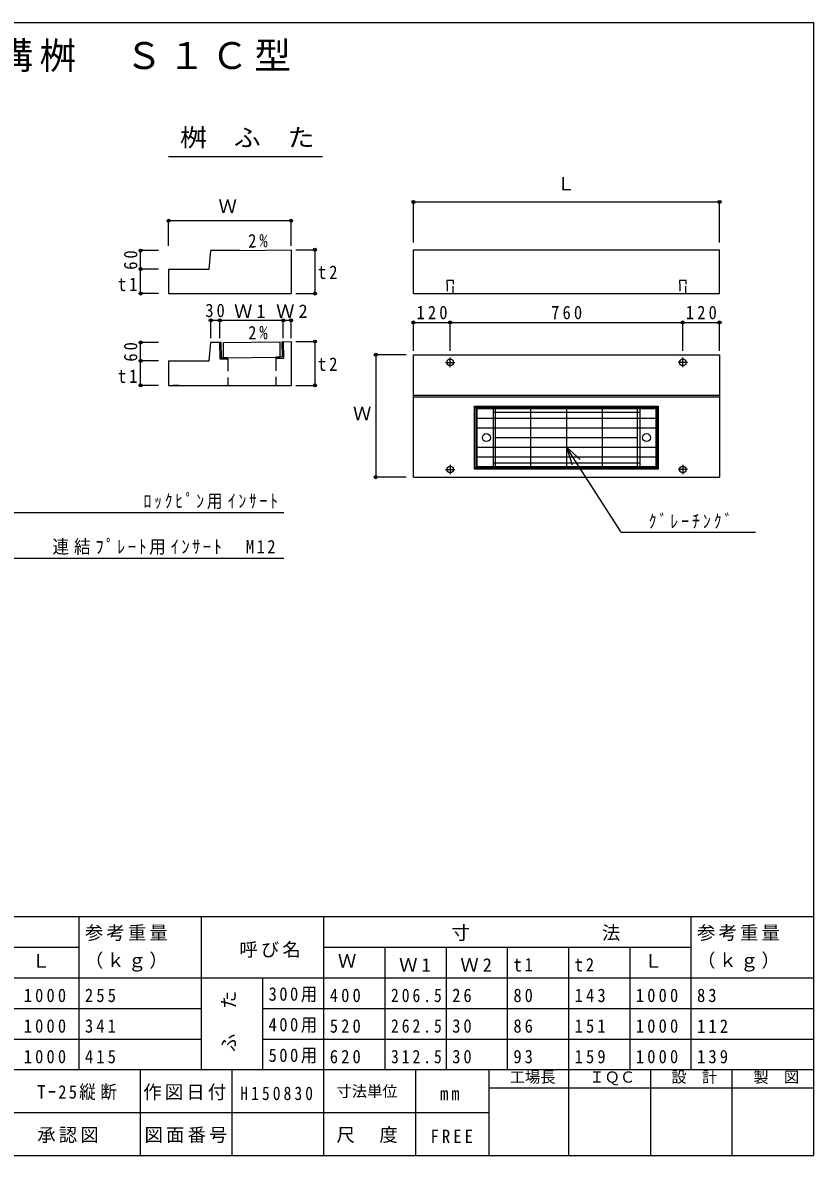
# Model space of a CAD drawing. Units: millimetres, scale not verified. Extents: x -2720 to 2680, y -1900 to 1800.
# Drawn here: x 96 to 2680, y -1900 to 1800 of the extents above; entities that cross this region are included whole.
import ezdxf
from ezdxf.enums import TextEntityAlignment as Align

# ---------------------------------------------------------------- set-up
doc = ezdxf.new("R2010")
doc.units = ezdxf.units.MM
doc.header["$LTSCALE"] = 20
doc.header["$PDMODE"] = 32
doc.header["$PDSIZE"] = 10
doc.linetypes.add('DASHED1', pattern=[1.8, 1.2, -0.6])
doc.linetypes.add('DASHED2', pattern=[3, 2, -1])
for name, color, linetype in [('0-1', 3, 'Continuous'), ('0-2', 7, 'Continuous'), ('0-3', 2, 'Continuous'), ('0-F', 2, 'Continuous')]:
    doc.layers.add(name, color=color, linetype=linetype)
doc.styles.add('ＭＳ ゴシック', font='')
doc.styles.get('ＭＳ ゴシック').set_extended_font_data('MS Gothic')

msp = doc.modelspace()

# ---------------------------------------------------------------- linework, layer by layer
at = {"layer": '0-1'}
for p, q in [((705.86, 995.24), (710.86, 1055.24)), ((805.86, 1055.24), (710.86, 1055.24)), ((805.86, 1055.24), (973.36, 1058.24)), ((973.36, 1058.24), (973.36, 915.24)), ((1373.36, 915.24), (1373.36, 1058.24)), ((1373.36, 1058.24), (2373.36, 1058.24)), ((2373.36, 915.24), (2373.36, 1058.24)), ((573.36, 995.24), (705.86, 995.24)), ((573.36, 995.24), (573.36, 915.24)), ((573.36, 915.24), (973.36, 915.24)), ((1373.36, 915.24), (2373.36, 915.24)), ((705.86, 695.24), (710.86, 755.24)), ((740.86, 755.24), (710.86, 755.24)), ((745.36, 755.3), (740.86, 755.24)), ((741.56, 700.74), (740.86, 755.24)), ((746, 705.3), (745.36, 755.3)), ((752.36, 755.39), (936.34, 757.76)), ((753, 705.39), (752.36, 755.39)), ((936.34, 757.76), (936.99, 707.77)), ((943.34, 757.85), (973.36, 758.24)), ((943.34, 757.85), (943.99, 707.86)), ((947.84, 757.91), (948.54, 703.41)), ((973.36, 758.24), (973.36, 615.24)), ((766.5, 705.57), (746, 705.3)), ((753, 705.39), (936.99, 707.77)), ((766.56, 701.07), (766.5, 705.57)), ((943.99, 707.86), (923.49, 707.59)), ((923.49, 707.59), (923.55, 703.09)), ((948.54, 703.41), (923.55, 703.09)), ((1373.36, 715.24), (2373.36, 715.24)), ((1373.36, 315.24), (1373.36, 715.24)), ((1493.36, 674.73), (1493.36, 705.74)), ((2253.36, 674.73), (2253.36, 705.74)), ((2373.36, 715.24), (2373.36, 315.24)), ((573.36, 695.24), (705.86, 695.24)), ((573.36, 695.24), (573.36, 615.24)), ((766.56, 701.07), (741.56, 700.74)), ((1477.85, 690.24), (1508.86, 690.24)), ((2268.86, 690.24), (2237.85, 690.24)), ((573.36, 615.24), (973.36, 615.24)), ((608.36, 615.24), (588.36, 615.24)), ((938.36, 615.24), (958.36, 615.24)), ((1373.36, 582.74), (2373.36, 582.74)), ((1373.36, 577.74), (2373.36, 577.74)), ((1573.36, 543.24), (2173.36, 543.24)), ((1577.86, 345.43), (1577.86, 543.24)), ((1633.36, 543.24), (1633.36, 345.43)), ((1633.36, 527.74), (2113.36, 527.74)), ((2113.36, 543.24), (2113.36, 345.43)), ((2168.86, 543.24), (2168.86, 345.43)), ((1477.85, 340.24), (1508.86, 340.24)), ((1493.36, 355.74), (1493.36, 324.73)), ((2173.36, 345.43), (1573.36, 345.43)), ((2113.36, 360.93), (1633.36, 360.93)), ((2268.86, 340.24), (2237.85, 340.24)), ((2253.36, 355.74), (2253.36, 324.73)), ((1373.36, 315.24), (2373.36, 315.24))]:
    msp.add_line(p, q, dxfattribs=at)
at = {"layer": '0-1', "linetype": 'DASHED2'}
for p, q in [((923.55, 703.09), (923.55, 615.24)), ((766.56, 701.07), (766.56, 615.24))]:
    msp.add_line(p, q, dxfattribs=at)
at = {"layer": '0-1', "linetype": 'DASHED1'}
for points in [[(1503.36, 915.24), (1503.36, 947.24), (1504.36, 947.24), (1504.36, 957.24), (1482.36, 957.24), (1482.36, 947.24), (1483.36, 947.24), (1483.36, 915.24)], [(2263.36, 915.24), (2263.36, 947.24), (2264.36, 947.24), (2264.36, 957.24), (2242.36, 957.24), (2242.36, 947.24), (2243.36, 947.24), (2243.36, 915.24)]]:
    msp.add_lwpolyline(points, dxfattribs=at)
at = {"layer": '0-1'}
msp.add_lwpolyline([(2173.36, 547.74), (2173.36, 340.93), (1573.36, 340.93), (1573.36, 547.74)], close=True, dxfattribs=at)
for centre in [(1493.36, 690.24), (2253.36, 690.24), (1493.36, 340.24), (2253.36, 340.24)]:
    msp.add_circle(centre, 11, dxfattribs=at)
at = {"layer": '0-2', "color": 2}
msp.add_line((573.36, 1363.09), (1076.14, 1363.09), dxfattribs=at)
at = {"layer": '0-2'}
for p, q in [((1373.36, 1214.16), (2373.36, 1214.16)), ((1373.36, 1081.99), (1373.36, 1214.16)), ((2373.36, 1081.99), (2373.36, 1214.16)), ((973.36, 1152.78), (573.36, 1152.78)), ((573.36, 1070.96), (573.36, 1152.78)), ((973.36, 1070.96), (973.36, 1152.78)), ((481.78, 915.24), (481.78, 1055.24)), ((539.95, 1055.24), (481.78, 1055.24)), ((988.9, 1058.24), (1051.33, 1058.24)), ((1051.33, 1058.24), (1051.33, 915.24)), ((539.95, 995.24), (481.78, 995.24)), ((539.95, 915.24), (481.78, 915.24)), ((988.9, 915.24), (1051.33, 915.24)), ((710.86, 769.72), (710.86, 827.43)), ((973.36, 827.43), (947.84, 827.43)), ((973.36, 769.72), (973.36, 827.43)), ((1373.36, 820.68), (1493.36, 820.68)), ((1373.36, 728.08), (1373.36, 820.68)), ((2373.36, 728.08), (2373.36, 820.68)), ((481.78, 615.24), (481.78, 755.24)), ((539.95, 755.24), (481.78, 755.24)), ((988.9, 758.24), (1051.33, 758.24)), ((1051.33, 758.24), (1051.33, 615.24)), ((1250.23, 715.24), (1250.23, 315.24)), ((1349.63, 715.24), (1250.23, 715.24)), ((539.95, 695.24), (481.78, 695.24)), ((539.95, 615.24), (481.78, 615.24)), ((988.9, 615.24), (1051.33, 615.24)), ((1873.36, 412.84), (1917.88, 372.62)), ((1873.36, 412.84), (1891.81, 355.75)), ((2052.39, 136.17), (1873.36, 412.84)), ((1349.63, 315.24), (1250.23, 315.24)), ((-29.52, 199.49), (949.46, 199.49)), ((2052.39, 136.17), (2490.49, 136.17)), ((15.48, 50.24), (949.46, 50.24)), ((-2720, -1120), (680, -1120)), ((280, -1120), (280, -1620)), ((680, -1120), (680, -1620)), ((680, -1120), (2680, -1120)), ((1080, -1120), (1080, -1620)), ((2280, -1120), (2280, -1620)), ((-2120, -1220), (280, -1220)), ((280, -1220), (280, -1620)), ((1080, -1220), (2280, -1220)), ((1280, -1220), (1280, -1620)), ((1480, -1220), (1480, -1620)), ((1680, -1220), (1680, -1620)), ((1880, -1220), (1880, -1620)), ((2080, -1220), (2080, -1620)), ((-2720, -1320), (680, -1320)), ((680, -1320), (2680, -1320)), ((880, -1320), (880, -1620)), ((-2520, -1420), (680, -1420)), ((880, -1420), (2680, -1420)), ((-2520, -1520), (680, -1520)), ((880, -1520), (2680, -1520)), ((-2520, -1620), (680, -1620))]:
    msp.add_line(p, q, dxfattribs=at)
for points in [[(740.86, 769.72), (740.86, 827.43), (710.86, 827.43)], [(947.84, 769.72), (947.84, 827.43), (740.86, 827.43)], [(1493.36, 728.08), (1493.36, 820.68), (2253.36, 820.68)], [(2253.36, 728.08), (2253.36, 820.68), (2373.36, 820.68)]]:
    msp.add_lwpolyline(points, dxfattribs=at)
for p in [(1373.36, 1214.16), (2373.36, 1214.16), (573.36, 1152.78), (973.36, 1152.78), (481.78, 1055.24), (1051.33, 1058.24), (481.78, 995.24), (481.78, 915.24), (1051.33, 915.24), (710.86, 827.43), (740.86, 827.43), (947.84, 827.43), (973.36, 827.43), (1373.36, 820.68), (1493.36, 820.68), (2253.36, 820.68), (2373.36, 820.68), (481.78, 755.24), (1051.33, 758.24), (1250.23, 715.24), (481.78, 695.24), (481.78, 615.24), (1051.33, 615.24), (1250.23, 315.24)]:
    msp.add_point(p, dxfattribs=at)
at = {"layer": '0-3'}
for p, q in [((1581.86, 349.43), (1581.86, 539.24)), ((1581.86, 539.24), (2164.86, 539.24)), ((1641.86, 349.43), (1641.86, 539.24)), ((1756.86, 349.43), (1756.86, 539.24)), ((1873.36, 539.24), (1873.36, 349.43)), ((1989.86, 539.24), (1989.86, 349.43)), ((2104.86, 539.24), (2104.86, 349.43)), ((2164.86, 539.24), (2164.86, 349.43)), ((1581.86, 507.64), (2164.86, 507.64)), ((1581.86, 476.04), (2164.86, 476.04)), ((1641.86, 444.44), (2104.86, 444.44)), ((1581.86, 412.84), (2164.86, 412.84)), ((1581.86, 381.24), (2164.86, 381.24)), ((2164.86, 349.43), (1581.86, 349.43))]:
    msp.add_line(p, q, dxfattribs=at)
for centre in [(1611.86, 444.44), (2134.86, 444.44)]:
    msp.add_circle(centre, 13, dxfattribs=at)
at = {"layer": '0-F'}
for p, q in [((-2720, 1800), (2680, 1800)), ((2680, 1800), (2680, -1900)), ((-2720, -1620), (2680, -1620)), ((480, -1620), (480, -1900)), ((780, -1620), (780, -1900)), ((1080, -1620), (1080, -1900)), ((1380, -1620), (1380, -1900)), ((1620, -1620), (1620, -1900)), ((1880, -1620), (1880, -1900)), ((2148, -1620), (2148, -1900)), ((2414, -1620), (2414, -1900)), ((1620, -1680), (2680, -1680)), ((-1720, -1760), (1620, -1760)), ((-2720, -1900), (2680, -1900))]:
    msp.add_line(p, q, dxfattribs=at)

# ---------------------------------------------------------------- texts
at = {"layer": '0-2', "style": 'ＭＳ ゴシック', "width": 1.1}
msp.add_text('桝\u3000ふ\u3000た', height=58.65, dxfattribs=at).set_placement((610.33, 1377.88), align=Align.BOTTOM_LEFT)
at = {"layer": '0-2', "style": 'ＭＳ ゴシック'}
for s, p in [('Ｌ', (1841.35, 1238.8)), ('Ｗ', (736.33, 1165.16)), ('Ｗ', (1175.78, 488.26)), ('Ｌ', (126.55, -1300)), ('Ｗ', (1126.55, -1300)), ('Ｌ', (2126.55, -1300))]:
    msp.add_text(s, height=43.99, dxfattribs=at).set_placement(p, align=Align.BOTTOM_LEFT)
at = {"layer": '0-2', "color": 3, "insert": (-1112.32, 1638.3), "char_height": 87.98, "attachment_point": 7, "style": 'ＭＳ ゴシック'}
msp.add_mtext('\\T1.17;マルチスリット側溝桝\u3000Ｓ１Ｃ型', dxfattribs=at)
at = {"layer": '0-2', "char_height": 43.99, "attachment_point": 7, "style": 'ＭＳ ゴシック'}
for s, insert, rotation in [('\\T1.36;\\W0.9;2%', (833.87, 1064.41), 1.026), ('\\T1.36;\\W0.9;60', (471.78, 992.74), 90), ('\\T1.36;\\W0.9;2%', (833.87, 764.41), 1.026), ('\\T1.36;\\W0.9;60', (471.78, 692.74), 90), ('\\T1.17;ふ\u3000た', (794.16, -1562.39), 90)]:
    msp.add_mtext(s, dxfattribs=dict(at, insert=insert, rotation=rotation))
for s, insert in [('\\T1.36;\\W0.9;t2', (1061.44, 961.93)), ('\\T1.36;\\W0.9;t1', (407.81, 922.55)), ('\\T1.36;\\W0.9;30', (693.36, 837.43)), ('\\T1.22;Ｗ1', (787.21, 835.58)), ('\\T1.22;Ｗ2', (924.71, 835.58)), ('\\T1.38;\\W0.9;120', (1383.36, 830.68)), ('\\T1.38;\\W0.9;760', (1823.36, 830.68)), ('\\T1.38;\\W0.9;120', (2263.36, 830.68)), ('\\T1.36;\\W0.9;t2', (1061.44, 661.93)), ('\\T1.36;\\W0.9;t1', (407.81, 622.55)), ('\\T1.35;\\W0.85;ﾛｯｸﾋﾟﾝ用ｲﾝｻｰﾄ', (491.74, 210.56)), ('\\T1.39;\\W0.85;ｸﾞﾚｰﾁﾝｸﾞ', (2141.77, 147.25)), ('\\T1.3;\\W0.9;連結ﾌﾟﾚｰﾄ用ｲﾝｻｰﾄ\u3000M12', (194.03, 61.31)), ('\\T1.17;参考重量', (300, -1200)), ('\\T1.17;寸\u3000\u3000\u3000\u3000\u3000\u3000法', (1497.77, -1200)), ('\\T1.17;参考重量', (2300, -1200)), ('\\T1.17;呼び名', (804.65, -1254.61)), ('\\T1.17;（ｋｇ）', (300, -1300)), ('\\T1.22;Ｗ1', (1326.55, -1300)), ('\\T1.22;Ｗ2', (1526.55, -1300)), ('\\T1.36;\\W0.9;t1', (1700, -1300)), ('\\T1.36;\\W0.9;t2', (1900, -1300)), ('\\T1.17;（ｋｇ）', (2300, -1300)), ('\\T1.38;\\W0.9;1000', (100, -1400)), ('\\T1.38;\\W0.9;255', (300, -1400)), ('\\T1.3;\\W0.9;300用', (900, -1400)), ('\\T1.38;\\W0.9;400', (1100, -1400)), ('\\T1.38;\\W0.85;206.5', (1300, -1400)), ('\\T1.36;\\W0.9;26', (1500, -1400)), ('\\T1.36;\\W0.9;80', (1700, -1400)), ('\\T1.38;\\W0.9;143', (1900, -1400)), ('\\T1.38;\\W0.9;1000', (2100, -1400)), ('\\T1.36;\\W0.9;83', (2300, -1400)), ('\\T1.38;\\W0.9;1000', (100, -1500)), ('\\T1.38;\\W0.9;341', (300, -1500)), ('\\T1.3;\\W0.9;400用', (900, -1500)), ('\\T1.38;\\W0.9;520', (1100, -1500)), ('\\T1.38;\\W0.85;262.5', (1300, -1500)), ('\\T1.36;\\W0.9;30', (1500, -1500)), ('\\T1.36;\\W0.9;86', (1700, -1500)), ('\\T1.38;\\W0.9;151', (1900, -1500)), ('\\T1.38;\\W0.9;1000', (2100, -1500)), ('\\T1.38;\\W0.9;112', (2300, -1500)), ('\\T1.3;\\W0.9;500用', (900, -1600)), ('\\T1.38;\\W0.9;1000', (100, -1600)), ('\\T1.38;\\W0.9;415', (300, -1600)), ('\\T1.38;\\W0.9;620', (1100, -1600)), ('\\T1.38;\\W0.85;312.5', (1300, -1600)), ('\\T1.36;\\W0.9;30', (1500, -1600)), ('\\T1.36;\\W0.9;93', (1700, -1600)), ('\\T1.38;\\W0.9;159', (1900, -1600)), ('\\T1.38;\\W0.9;1000', (2100, -1600)), ('\\T1.38;\\W0.9;139', (2300, -1600))]:
    msp.add_mtext(s, dxfattribs=dict(at, insert=insert))
at = {"layer": '0-F', "color": 4, "style": 'ＭＳ ゴシック'}
for s, p in [('工場長', (1687.89, -1673.52)), ('ＩＱＣ', (1947.89, -1673.52)), ('設\u3000計', (2215.89, -1673.52)), ('製\u3000図', (2483.89, -1673.52)), ('寸法単位', (1121.75, -1720))]:
    msp.add_text(s, height=36.66, dxfattribs=at).set_placement(p, align=Align.BOTTOM_LEFT)
at = {"layer": '0-F', "color": 7, "char_height": 43.99, "attachment_point": 7, "style": 'ＭＳ ゴシック'}
for s, insert in [('\\T1.27;\\W0.9;Tｰ25縦断', (144.38, -1720)), ('\\T1.17;作図日付', (490.71, -1720)), ('\\T1.39;\\W0.85;H150830', (807.59, -1720)), ('\\T1.36;\\W0.9;mm', (1460.31, -1720)), ('\\T1.17;承認図', (144.38, -1860)), ('\\T1.17;図面番号', (494.76, -1860)), ('\\T1.17;尺\u3000度', (1121.75, -1860)), ('\\T1.38;\\W0.9;FREE', (1429.2, -1860))]:
    msp.add_mtext(s, dxfattribs=dict(at, insert=insert))

doc.saveas('drawing.dxf')
